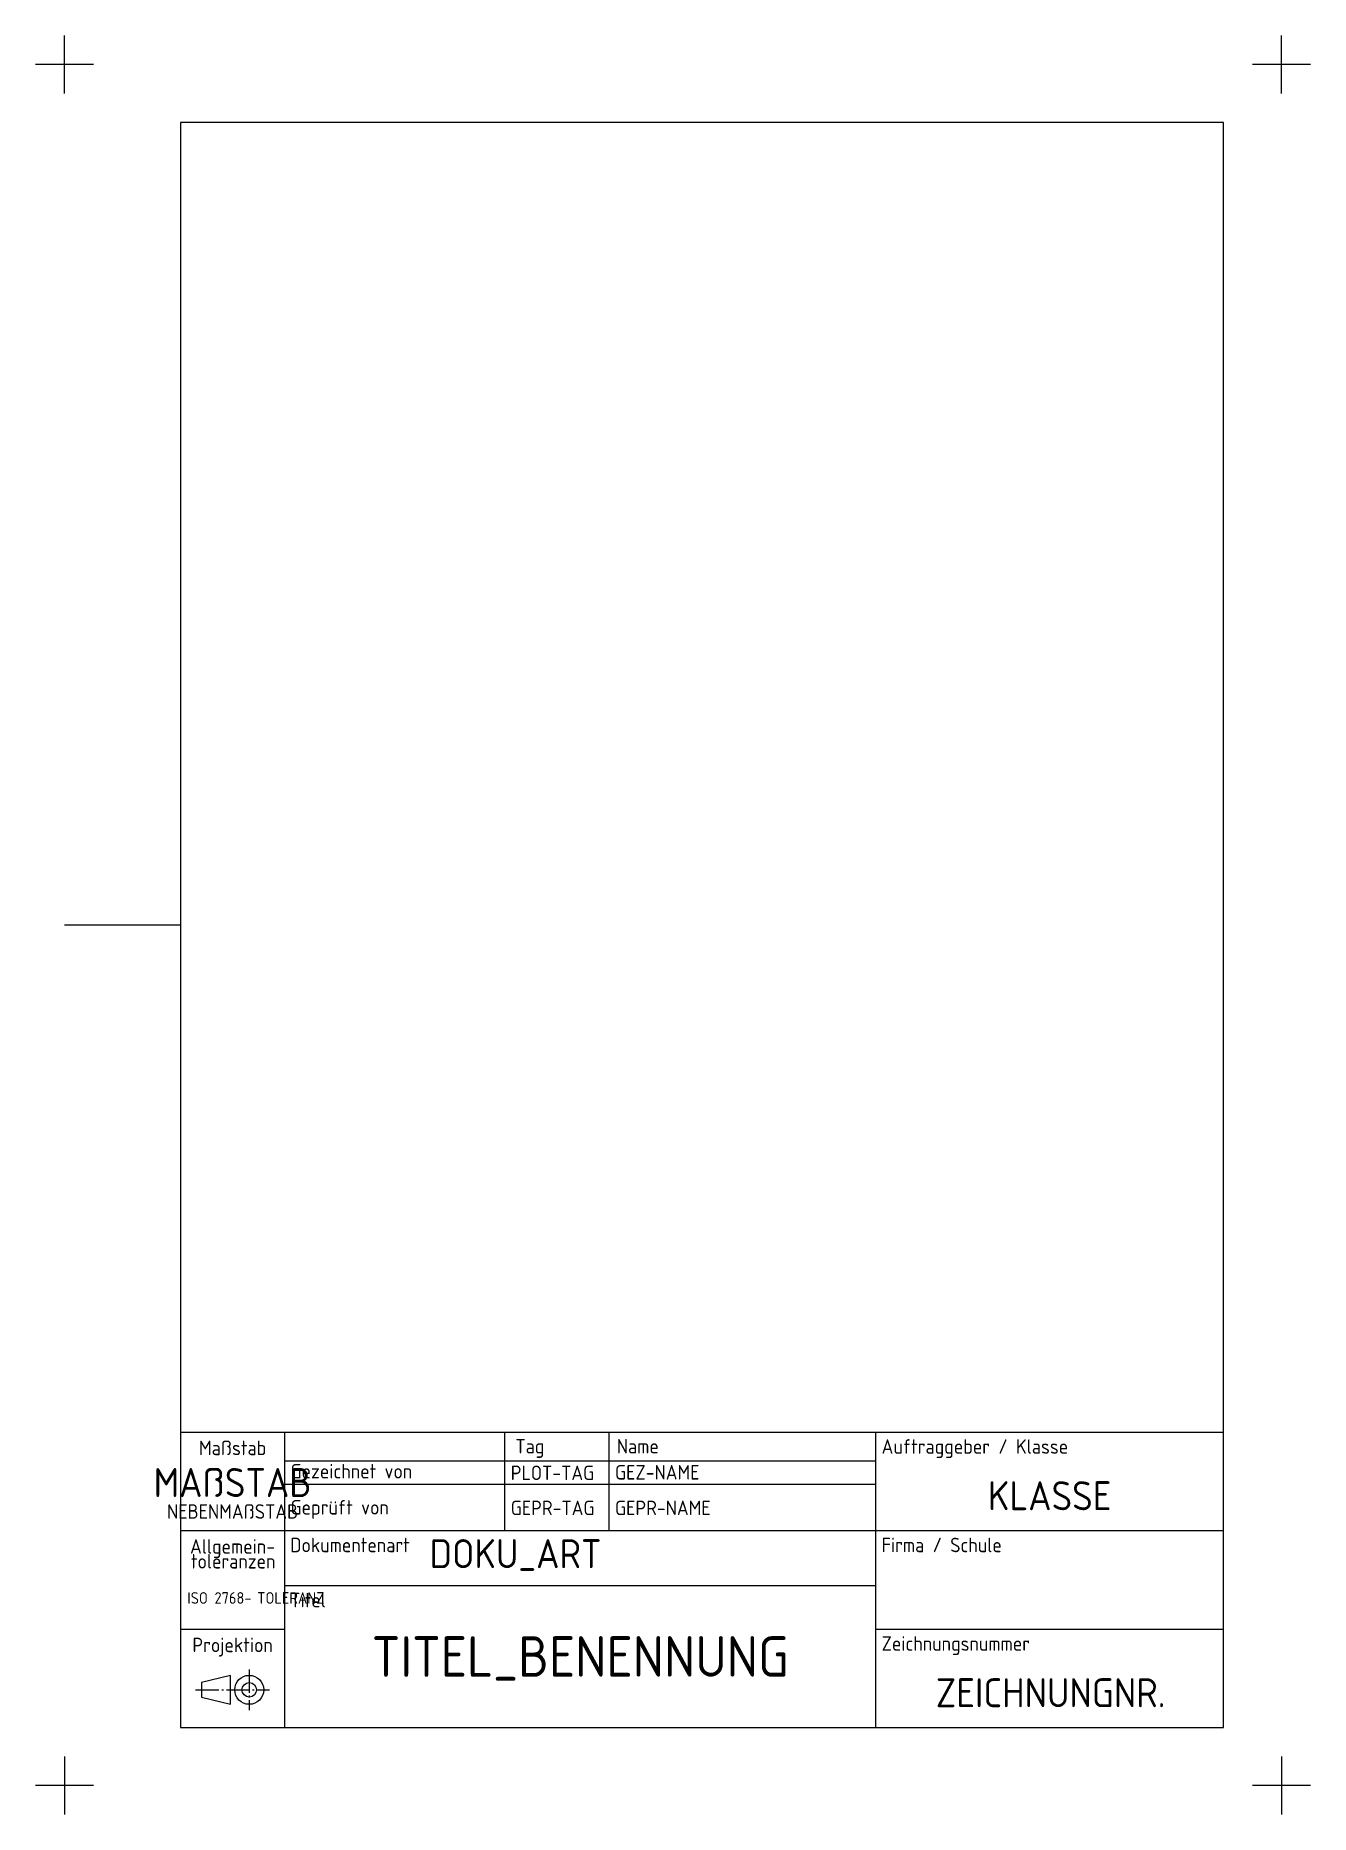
# Model space of a CAD drawing. Header units: millimetres. Extents: x -215 to 5, y -5 to 302.
import ezdxf
from ezdxf.enums import TextEntityAlignment as Align

# ---------------------------------------------------------------- set-up
doc = ezdxf.new("R2010")
doc.units = ezdxf.units.MM
doc.linetypes.add('BBRZ_STRICHPUNKT', pattern=[13.25, 10, -1.25, 0.75, -1.25])
doc.layers.get('0').update_dxf_attribs({"plot": 0})
doc.styles.add('5.0 T-Höhe', font='isocp.shx', dxfattribs={"height": 5})
doc.styles.add('7.0 T-Höhe', font='isocp.shx', dxfattribs={"height": 7})
doc.styles.add('Allgemein', font='isocp.shx')

msp = doc.modelspace()

# ---------------------------------------------------------------- linework, layer by layer
at = {"color": 4}
for p, q in [((-210, 292), (-210, 302)), ((0, 292), (0, 302)), ((-205, 297), (-215, 297)), ((5, 297), (-5, 297)), ((-190, 148.5), (-210, 148.5)), ((-210, 5), (-210, -5)), ((0, 5), (0, -5)), ((-205, 0), (-215, 0)), ((5, 0), (-5, 0))]:
    msp.add_line(p, q, dxfattribs=at)
msp.add_lwpolyline([(-190, 287), (-190, 10), (-10, 10), (-10, 287)], close=True)
for points in [[(-190, 61), (-10, 61)], [(-172, 10), (-172, 44), (-172, 61)], [(-134, 44), (-134, 61)], [(-70, 10), (-70, 61)], [(-190, 44), (-10, 44)], [(-172, 34.5), (-70, 34.5)], [(-190, 27), (-172, 27)], [(-70, 27), (-10, 27)]]:
    msp.add_lwpolyline(points)
for points in [[(-116, 44), (-116, 61)], [(-172, 56), (-70, 56)], [(-172, 52), (-70, 52)]]:
    msp.add_lwpolyline(points, dxfattribs=at)
msp.add_lwpolyline([(-181.38, 14), (-181.38, 19), (-186.38, 17.75), (-186.38, 15.25)], close=True, dxfattribs=at)
at = {"color": 4, "linetype": 'BBRZ_STRICHPUNKT', "ltscale": 0.4}
for points in [[(-178.13, 20), (-178.13, 13)], [(-187.38, 16.5), (-174.63, 16.5)]]:
    msp.add_lwpolyline(points, dxfattribs=at)
at = {"color": 4}
for radius in [2.5, 1.25]:
    msp.add_circle((-178.13, 16.5), radius, dxfattribs=at)

# ---------------------------------------------------------------- texts
at = {"color": 4, "style": 'Allgemein'}
for s, p in [('Maßstab', (-181, 59.5)), ('Allgemein-', (-181, 42.5)), ('toleranzen', (-180.9, 39.94)), ('Projektion', (-181, 25.5))]:
    msp.add_text(s, height=2.5, dxfattribs=at).set_placement(p, align=Align.TOP_CENTER)
for s, height, p in [('Tag', 2.5, (-132.2, 57.29)), ('Name', 2.5, (-114.7, 57.29)), ('Gezeichnet von', 2.5, (-171, 52.98)), ('Geprüft von', 2.5, (-171, 46.75)), ('ISO 2768-', 2, (-188.81, 31.36))]:
    msp.add_text(s, height=height, dxfattribs=at).set_placement(p)
for s, p in [('Auftraggeber / Klasse', (-69, 58.5)), ('Dokumentenart', (-171.05, 41.5)), ('Firma / Schule', (-69, 41.5)), ('Titel', (-171.05, 32)), ('Zeichnungsnummer', (-69, 24.5))]:
    msp.add_text(s, height=2.5, dxfattribs=at).set_placement(p, align=Align.MIDDLE_LEFT)
for tag, p, height in [('GEZ-NAME', (-115, 52.79), 2.5), ('GEPR-TAG', (-133, 46.65), 2.5), ('GEPR-NAME', (-115, 46.65), 2.5), ('TOLERANZ', (-176.75, 31.36), 2)]:
    msp.add_attdef(tag, p, '', height=height, dxfattribs=at)
at = {"color": 2, "style": '5.0 T-Höhe'}
for tag, text, p in [('MAßSTAB', '', (-181, 52.28)), ('KLASSE', 'JET MZ_?_?', (-40, 50)), ('ZEICHNUNGNR.', 'ZA ', (-39.84, 16))]:
    msp.add_attdef(tag, text=text, height=5, dxfattribs=at).set_placement(p, align=Align.MIDDLE_CENTER)
at = {"color": 4, "style": 'Allgemein', "flags": 2}
msp.add_attdef('PLOT-TAG', (-133, 52.71), '----', height=2.5, dxfattribs=at)
at = {"color": 4, "style": 'Allgemein'}
msp.add_attdef('NEBENMAßSTAB', text='', height=2.5, dxfattribs=at).set_placement((-181, 47.28), align=Align.MIDDLE_CENTER)
at = {"color": 7, "style": 'Allgemein', "flags": 3}
for tag, text, p in [('DK2', 'WALDTOBI', (-10, 43.85)), ('DK1', '----', (-10, 44))]:
    msp.add_attdef(tag, text=text, height=0.1, dxfattribs=at).set_placement(p, align=Align.TOP_RIGHT)
at = {"color": 2, "style": '5.0 T-Höhe'}
msp.add_attdef('DOKU_ART', text='Fertigungszeichnung Zusammenbauzeichnung', height=5, dxfattribs=at).set_placement((-147, 40), align=Align.MIDDLE_LEFT)
at = {"color": 0, "style": '7.0 T-Höhe'}
msp.add_attdef('TITEL_BENENNUNG', text='', height=7, dxfattribs=at).set_placement((-121, 22.25), align=Align.MIDDLE_CENTER)

doc.saveas('drawing.dxf')
